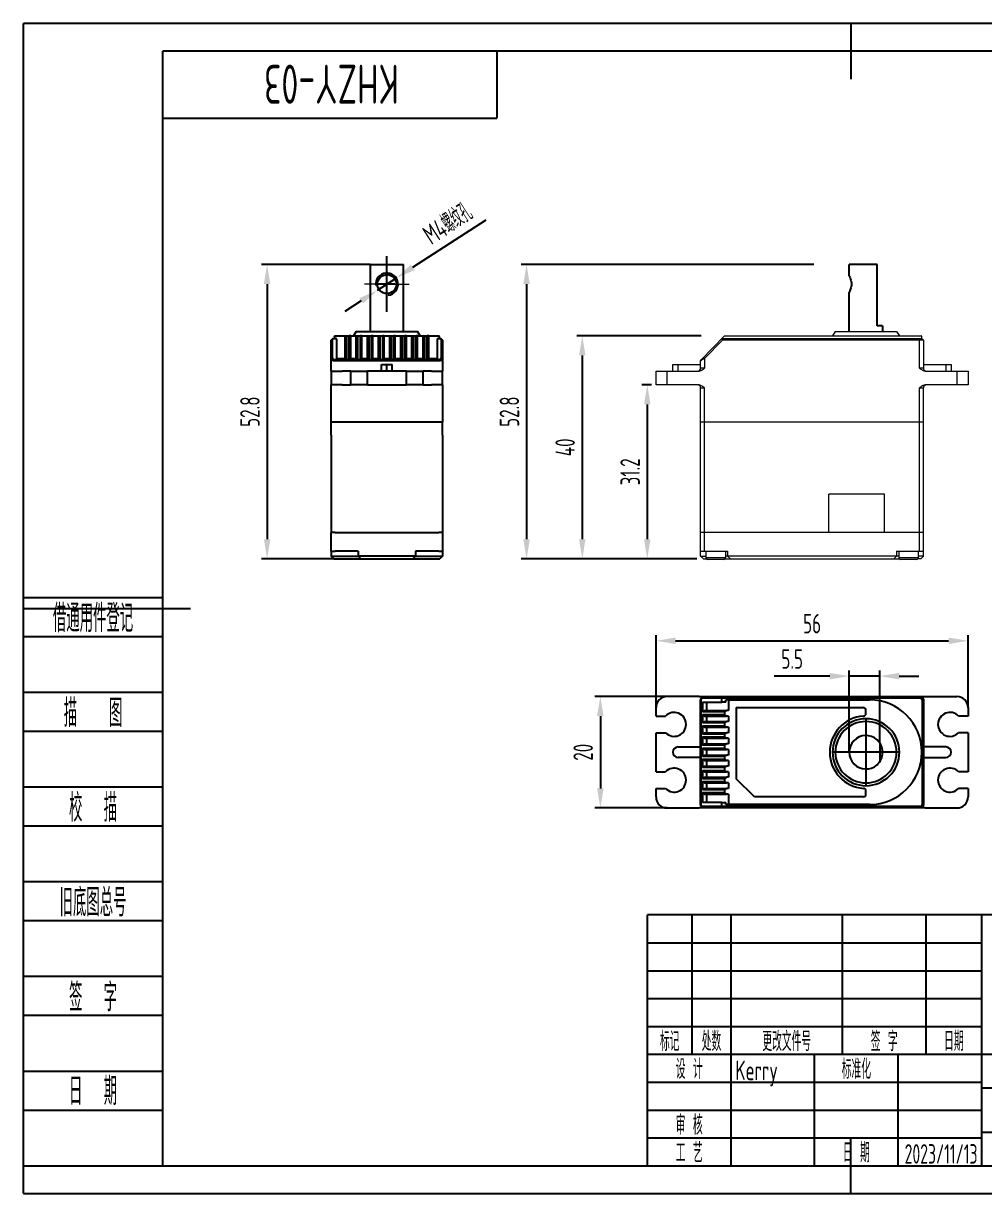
# Model space of a CAD drawing. Header units: inches. Extents: x -25 to 272, y -5 to 205.
# Drawn here: x -25 to 147.5, y -5 to 205 of the extents above; entities that cross this region are included whole.
import ezdxf
from ezdxf.enums import TextEntityAlignment as Align

# ---------------------------------------------------------------- set-up
doc = ezdxf.new("R2010")
doc.units = ezdxf.units.IN
doc.header["$MEASUREMENT"] = 0
doc.header["$PDMODE"] = 3
doc.header["$PDSIZE"] = 0.3125
doc.linetypes.add('CENTER2', pattern=[28.575, 19.05, -3.175, 3.175, -3.175])
doc.layers.get('0').update_dxf_attribs({"linetype": 'CONTINUOUS'})
doc.layers.get('Defpoints').update_dxf_attribs({"linetype": 'CONTINUOUS'})
for name, color, linetype in [('02___PRT_ALL_AXES', 7, 'CONTINUOUS'), ('1轮廓实线层', 7, 'CONTINUOUS'), ('2细线层', 4, 'CONTINUOUS'), ('3中心线层', 1, 'CENTER2'), ('6文字层', 3, 'CONTINUOUS'), ('7标注层', 4, 'CONTINUOUS'), ('图框层', 7, 'CONTINUOUS')]:
    doc.layers.add(name, color=color, linetype=linetype)
doc.styles.add('PC_TEXTSTYLE', font='ISOCP.SHX', dxfattribs={"width": 0.707, "bigfont": 'GBCBIG.SHX'})
doc.dimstyles.new('GB_DIAMETER', dxfattribs={"dimtxt": 3.5, "dimasz": 3.5, "dimexe": 1, "dimexo": 0, "dimgap": 1.5, "dimtad": 1, "dimjust": 4, "dimdsep": 46, "dimtxsty": 'PC_TEXTSTYLE', "dimcen": 0, "dimclrd": 256, "dimclrt": 3, "dimadec": 0, "dimazin": 2, "dimtp": 0.1, "dimtm": 0.1, "dimtfac": 0.71, "dimtdec": 3, "dimtmove": 0, "dimatfit": 2, "dimfxl": 1, "dimtfill": 1, "dimarcsym": 0})
doc.dimstyles.new('GB_LINEAR', dxfattribs={"dimtxt": 3.5, "dimasz": 3.5, "dimexe": 1, "dimexo": 0, "dimgap": 1.5, "dimtad": 1, "dimdsep": 46, "dimtxsty": 'PC_TEXTSTYLE', "dimcen": 0, "dimclrd": 256, "dimclrt": 3, "dimadec": 0, "dimazin": 2, "dimtp": 0.1, "dimtm": 0.1, "dimtfac": 0.71, "dimtdec": 3, "dimtmove": 0, "dimatfit": 3, "dimfxl": 1, "dimtfill": 1, "dimarcsym": 0})

# ---------------------------------------------------------------- blocks, each defined once
blk = doc.blocks.new('SW_CENTERMARKSYMBOL_0')
at = {"color": 0, "linetype": 'Continuous', "lineweight": 18}
for p, q in [((0, 2.5), (0, 4)), ((0, 0), (0, 2.5)), ((-2.5, 0), (-4, 0)), ((0, 0), (-2.5, 0)), ((0, 0), (0, -2.5)), ((0, 0), (2.5, 0)), ((2.5, 0), (4, 0)), ((0, -2.5), (0, -4))]:
    blk.add_line(p, q, dxfattribs=at)
blk = doc.blocks.new('*D5')
at = {"layer": '7标注层', "lineweight": -2}
for p, q in [((57.97, 169.71), (44.86, 161.2)), ((38.57, 157.12), (41.92, 159.3)), ((35.63, 155.22), (32.7, 153.31))]:
    blk.add_line(p, q, dxfattribs=at)
at = {"layer": '7标注层'}
for points in [[(44.54, 161.69), (45.18, 160.72), (41.92, 159.3)], [(35.95, 154.73), (35.31, 155.71), (38.57, 157.12)]]:
    blk.add_solid(points, dxfattribs=at)
at = {"layer": 'Defpoints', "color": 0}
for p in [(41.92, 159.3), (38.57, 157.12)]:
    blk.add_point(p, dxfattribs=at)
at = {"layer": '7标注层', "color": 3, "insert": (51.13, 169.11), "char_height": 3.5, "attachment_point": 5, "rotation": 32.9771, "style": 'PC_TEXTSTYLE', "bg_fill": 3, "box_fill_scale": 1.25, "bg_fill_color": 257, "bg_fill_transparency": 0}
blk.add_mtext('M4螺纹孔', dxfattribs=at)
blk = doc.blocks.new('*D7')
at = {"layer": '7标注层', "color": 0, "lineweight": -2}
for p, q in [((87.73, 140.12), (85.97, 140.12)), ((95.87, 108.92), (85.97, 108.92))]:
    blk.add_line(p, q, dxfattribs=at)
at = {"layer": '7标注层', "lineweight": -2}
blk.add_line((86.97, 136.62), (86.97, 112.42), dxfattribs=at)
at = {"layer": '7标注层'}
for points in [[(87.55, 136.62), (86.39, 136.62), (86.97, 140.12)], [(86.39, 112.42), (87.55, 112.42), (86.97, 108.92)]]:
    blk.add_solid(points, dxfattribs=at)
at = {"layer": 'Defpoints', "color": 0}
for p in [(87.73, 140.12), (86.97, 108.92), (95.87, 108.92)]:
    blk.add_point(p, dxfattribs=at)
at = {"layer": '7标注层', "color": 3, "insert": (83.9, 124.52), "char_height": 3.5, "attachment_point": 5, "rotation": 90, "style": 'PC_TEXTSTYLE', "bg_fill": 3, "box_fill_scale": 1.25, "bg_fill_color": 257, "bg_fill_transparency": 0}
blk.add_mtext('31.2', dxfattribs=at)
blk = doc.blocks.new('*D8')
at = {"layer": '7标注层', "color": 0, "lineweight": -2}
for p, q in [((96.62, 148.92), (74.31, 148.92)), ((95.87, 108.92), (74.31, 108.92))]:
    blk.add_line(p, q, dxfattribs=at)
at = {"layer": '7标注层', "lineweight": -2}
blk.add_line((75.31, 145.42), (75.31, 112.42), dxfattribs=at)
at = {"layer": '7标注层'}
for points in [[(75.89, 145.42), (74.73, 145.42), (75.31, 148.92)], [(74.73, 112.42), (75.89, 112.42), (75.31, 108.92)]]:
    blk.add_solid(points, dxfattribs=at)
at = {"layer": 'Defpoints', "color": 0}
for p in [(96.62, 148.92), (75.31, 108.92), (95.87, 108.92)]:
    blk.add_point(p, dxfattribs=at)
at = {"layer": '7标注层', "color": 3, "insert": (72.23, 128.92), "char_height": 3.5, "attachment_point": 5, "rotation": 90, "style": 'PC_TEXTSTYLE', "bg_fill": 3, "box_fill_scale": 1.25, "bg_fill_color": 257, "bg_fill_transparency": 0}
blk.add_mtext('40', dxfattribs=at)
blk = doc.blocks.new('*D9')
at = {"layer": '7标注层', "color": 0, "lineweight": -2}
for p, q in [((116.86, 161.72), (64.31, 161.72)), ((95.87, 108.92), (64.31, 108.92))]:
    blk.add_line(p, q, dxfattribs=at)
at = {"layer": '7标注层', "lineweight": -2}
blk.add_line((65.31, 158.22), (65.31, 112.42), dxfattribs=at)
at = {"layer": '7标注层'}
for points in [[(65.89, 158.22), (64.73, 158.22), (65.31, 161.72)], [(64.73, 112.42), (65.89, 112.42), (65.31, 108.92)]]:
    blk.add_solid(points, dxfattribs=at)
at = {"layer": 'Defpoints', "color": 0}
for p in [(116.86, 161.72), (65.31, 108.92), (95.87, 108.92)]:
    blk.add_point(p, dxfattribs=at)
at = {"layer": '7标注层', "color": 3, "insert": (62.23, 135.32), "char_height": 3.5, "attachment_point": 5, "rotation": 90, "style": 'PC_TEXTSTYLE', "bg_fill": 3, "box_fill_scale": 1.25, "bg_fill_color": 257, "bg_fill_transparency": 0}
blk.add_mtext('52.8', dxfattribs=at)
blk = doc.blocks.new('*D10')
at = {"layer": '7标注层', "color": 0, "lineweight": -2}
for p, q in [((37.25, 161.72), (17.74, 161.72)), ((30.74, 108.92), (17.74, 108.92))]:
    blk.add_line(p, q, dxfattribs=at)
at = {"layer": '7标注层', "lineweight": -2}
blk.add_line((18.74, 158.22), (18.74, 112.42), dxfattribs=at)
at = {"layer": '7标注层'}
for points in [[(19.32, 158.22), (18.16, 158.22), (18.74, 161.72)], [(18.16, 112.42), (19.32, 112.42), (18.74, 108.92)]]:
    blk.add_solid(points, dxfattribs=at)
at = {"layer": 'Defpoints', "color": 0}
for p in [(37.25, 161.72), (18.74, 108.92), (30.74, 108.92)]:
    blk.add_point(p, dxfattribs=at)
at = {"layer": '7标注层', "color": 3, "insert": (15.66, 135.32), "char_height": 3.5, "attachment_point": 5, "rotation": 90, "style": 'PC_TEXTSTYLE', "bg_fill": 3, "box_fill_scale": 1.25, "bg_fill_color": 257, "bg_fill_transparency": 0}
blk.add_mtext('52.8', dxfattribs=at)
blk = doc.blocks.new('ZwmFrameMain_A4^_^无分区图框^_^landscape')
at = {"layer": '1轮廓实线层'}
for p, q in [((123.5, 205), (123.5, 195)), ((0, 0), (0, 200)), ((267, 200), (0, 200)), ((-25, 100), (5, 100)), ((123.5, -5), (123.5, 5)), ((0, 0), (267, 0))]:
    blk.add_line(p, q, dxfattribs=at)
at = {"layer": '2细线层'}
for p, q in [((-25, -5), (-25, 205)), ((272, 205), (-25, 205)), ((-25, -5), (272, -5))]:
    blk.add_line(p, q, dxfattribs=at)
blk = doc.blocks.new('ZwmFrameMain_标题栏1')
at = {"layer": '1轮廓实线层'}
for p, q in [((-180, 0), (-180, 45)), ((0, 45), (-180, 45)), ((-172, 20), (-172, 45)), ((-165, 20), (-165, 45)), ((-145, 20), (-145, 45)), ((-130, 20), (-130, 45)), ((-120, 0), (-120, 45)), ((-180, 20), (-60, 20)), ((-165, 0), (-165, 20)), ((-150, 0), (-150, 20)), ((-135, 0), (-135, 20)), ((-180, 0), (0, 0))]:
    blk.add_line(p, q, dxfattribs=at)
at = {"layer": '1轮廓实线层', "color": 7}
blk.add_line((-180, 25), (-120, 25), dxfattribs=at)
at = {"layer": '2细线层'}
for p, q in [((-180, 40), (-120, 40)), ((-180, 35), (-120, 35)), ((-180, 30), (-120, 30)), ((-180, 15), (-120, 15)), ((-120, 14), (-60, 14)), ((-180, 10), (-120, 10)), ((-180, 5), (-120, 5)), ((-120, 6), (-60, 6))]:
    blk.add_line(p, q, dxfattribs=at)
at = {"layer": '6文字层', "style": 'PC_TEXTSTYLE', "width": 0.667}
for s, p in [('标记', (-176, 22.5)), ('处数', (-168.5, 22.5)), (' 更改文件号 ', (-155, 22.5)), (' 签 字 ', (-137.5, 22.5)), (' 日期 ', (-125, 22.5)), (' 设 计 ', (-172.5, 17.51)), (' 标准化 ', (-142.5, 17.51)), (' 审 核 ', (-172.5, 7.5)), (' 工 艺 ', (-172.5, 2.5)), (' 日 期 ', (-142.5, 2.5))]:
    blk.add_text(s, height=3.5, dxfattribs=at).set_placement(p, align=Align.MIDDLE)
at = {"layer": '6文字层', "style": 'PC_TEXTSTYLE', "flags": 8}
for tag, height, width, p, p2 in [('企业名称', 5, 3.445461, (-54.29, 34.82), (-5.27, 34.82)), ('产品名称或材料标记', 7, 1.034456, (-113.46, 28.64), (-66.42, 28.64)), ('图样名称', 5, 3.480264, (-54.79, 19.98), (-5.27, 19.98)), ('标准化', 3.5, 1.756036, (-133.83, 15.37), (-120.75, 15.37)), ('重量', 3.5, 2.448074, (-88.46, 7.54), (-76.55, 7.54)), ('比例', 3.5, 2.367734, (-73.35, 7.54), (-61.93, 7.54)), ('图样代号', 5, 3.489916, (-54.79, 5.63), (-5.52, 5.63)), ('审核', 3.5, 2.723972, (-163.99, 5.37), (-150.63, 5.37)), ('工艺', 3.5, 2.851598, (-164.21, 0.37), (-150.89, 0.37)), ('共几页', 3.5, 0.953151, (-108.58, 1.48), (-101.56, 1.48)), ('日期', 3.5, 2.733185, (-133.83, 0.37), (-120.75, 0.37))]:
    blk.add_attdef(tag, text='', height=height, dxfattribs=dict(at, width=width)).set_placement(p, p2, align=Align.FIT)
at = {"layer": '6文字层', "style": 'PC_TEXTSTYLE', "width": 9.901758, "flags": 8}
blk.add_attdef('设计', text='', height=3.5, rotation=359.5768, dxfattribs=at).set_placement((-164.23, 15.37), (-150.37, 15.27), align=Align.FIT)
at = {"layer": '6文字层', "color": 3, "style": 'PC_TEXTSTYLE', "width": 0.96618, "flags": 8}
blk.add_attdef('第几页', text='', height=3.5, dxfattribs=at).set_placement((-78.29, 1.5), (-71.16, 1.5), align=Align.FIT)
at = {"layer": '6文字层', "color": 0, "style": 'PC_TEXTSTYLE', "width": 0.715273, "flags": 8}
blk.add_attdef('图纸张数', text='', height=3.5, dxfattribs=at).set_placement((-2.66, -3.87), (4.46, -3.87), align=Align.FIT)
blk = doc.blocks.new('ZwmFrameMain_图样代号')
at = {"layer": '2细线层', "linetype": 'Continuous'}
for p in [(60, 0), (0, -12)]:
    blk.add_line(p, (60, -12), dxfattribs=at)
at = {"layer": '6文字层', "style": 'PC_TEXTSTYLE', "width": 2.827942}
blk.add_attdef('图样代号', text='', height=7, rotation=180, dxfattribs=at).set_placement((58.24, -2.4), (2.35, -2.4), align=Align.FIT)
blk = doc.blocks.new('ZwmFrameMain_附加栏')
at = {"layer": '2细线层'}
for p, q in [((-25, 102), (0, 102)), ((-25, 95), (0, 95)), ((-25, 85), (0, 85)), ((-25, 78), (0, 78)), ((-25, 68), (0, 68)), ((-25, 61), (0, 61)), ((-25, 51), (0, 51)), ((-25, 44), (0, 44)), ((-25, 34), (0, 34)), ((-25, 27), (0, 27)), ((-25, 17), (0, 17)), ((-25, 10), (0, 10)), ((-25, 0), (0, 0))]:
    blk.add_line(p, q, dxfattribs=at)
at = {"layer": '6文字层', "color": 3, "style": 'PC_TEXTSTYLE'}
for s, width, p in [('借通用件登记', 0.667, (-12.5, 98.5)), ('描   图', 0.6667, (-12.5, 81.5)), ('校  描', 0.667, (-12.5, 64.5)), ('旧底图总号', 0.667, (-12.5, 47.5)), ('签  字', 0.667, (-12.5, 30.5)), ('日  期', 0.667, (-12.49, 13.6))]:
    blk.add_text(s, height=5, dxfattribs=dict(at, width=width)).set_placement(p, align=Align.MIDDLE)
at = {"layer": '6文字层', "style": 'PC_TEXTSTYLE'}
for tag, width, p, p2 in [('借通用件登记', 0.671328, (-23.44, 86.36), (-1.25, 86.36)), ('描图', 2.120922, (-23.44, 69.36), (-1.25, 69.36)), ('校图', 2.149976, (-23.75, 52.06), (-1.25, 52.06)), ('旧底图总号', 0.761452, (-22.84, 35.67), (-1.86, 35.67)), ('签字', 2.026939, (-23.14, 18.37), (-1.56, 18.37)), ('日期', 1.89999, (-22.84, 1.37), (-2.17, 1.37))]:
    blk.add_attdef(tag, text='', height=5, dxfattribs=dict(at, width=width)).set_placement(p, p2, align=Align.FIT)
blk = doc.blocks.new('*D21')
at = {"layer": '7标注层', "color": 0, "lineweight": -2}
for p, q in [((88.55, 82.2), (88.55, 95.2)), ((144.55, 82.2), (144.55, 95.2))]:
    blk.add_line(p, q, dxfattribs=at)
at = {"layer": '7标注层', "lineweight": -2}
blk.add_line((92.05, 94.2), (141.05, 94.2), dxfattribs=at)
at = {"layer": '7标注层'}
for points in [[(92.05, 94.79), (92.05, 93.62), (88.55, 94.2)], [(141.05, 93.62), (141.05, 94.79), (144.55, 94.2)]]:
    blk.add_solid(points, dxfattribs=at)
at = {"layer": 'Defpoints', "color": 0}
for p in [(144.55, 94.2), (88.55, 82.2), (144.55, 82.2)]:
    blk.add_point(p, dxfattribs=at)
at = {"layer": '7标注层', "color": 3, "insert": (116.55, 97.28), "char_height": 3.5, "attachment_point": 5, "style": 'PC_TEXTSTYLE', "bg_fill": 3, "box_fill_scale": 1.25, "bg_fill_color": 257, "bg_fill_transparency": 0}
blk.add_mtext('56', dxfattribs=at)
blk = doc.blocks.new('*D22')
at = {"layer": '7标注层', "color": 0, "lineweight": -2}
for p, q in [((90.55, 84.2), (77.55, 84.2)), ((90.55, 64.2), (77.55, 64.2))]:
    blk.add_line(p, q, dxfattribs=at)
at = {"layer": '7标注层', "lineweight": -2}
blk.add_line((78.55, 80.7), (78.55, 67.7), dxfattribs=at)
at = {"layer": '7标注层'}
for points in [[(79.13, 80.7), (77.96, 80.7), (78.55, 84.2)], [(77.96, 67.7), (79.13, 67.7), (78.55, 64.2)]]:
    blk.add_solid(points, dxfattribs=at)
at = {"layer": 'Defpoints', "color": 0}
for p in [(90.55, 84.2), (78.55, 64.2), (90.55, 64.2)]:
    blk.add_point(p, dxfattribs=at)
at = {"layer": '7标注层', "color": 3, "insert": (75.47, 74.2), "char_height": 3.5, "attachment_point": 5, "rotation": 90, "style": 'PC_TEXTSTYLE', "bg_fill": 3, "box_fill_scale": 1.25, "bg_fill_color": 257, "bg_fill_transparency": 0}
blk.add_mtext('20', dxfattribs=at)
blk = doc.blocks.new('*D24')
at = {"layer": '7标注层', "color": 0, "lineweight": -2}
for p, q in [((123.21, 74.2), (123.21, 88.86)), ((128.71, 75.86), (128.71, 88.86))]:
    blk.add_line(p, q, dxfattribs=at)
at = {"layer": '7标注层', "lineweight": -2}
for p, q in [((119.71, 87.86), (109.75, 87.86)), ((128.71, 87.86), (123.21, 87.86)), ((132.21, 87.86), (135.71, 87.86))]:
    blk.add_line(p, q, dxfattribs=at)
at = {"layer": '7标注层'}
for points in [[(119.71, 87.27), (119.71, 88.44), (123.21, 87.86)], [(132.21, 88.44), (132.21, 87.27), (128.71, 87.86)]]:
    blk.add_solid(points, dxfattribs=at)
at = {"layer": 'Defpoints', "color": 0}
for p in [(123.21, 87.86), (128.71, 75.86), (123.21, 74.2)]:
    blk.add_point(p, dxfattribs=at)
at = {"layer": '7标注层', "color": 3, "insert": (112.98, 90.93), "char_height": 3.5, "attachment_point": 5, "style": 'PC_TEXTSTYLE', "bg_fill": 3, "box_fill_scale": 1.25, "bg_fill_color": 257, "bg_fill_transparency": 0}
blk.add_mtext('5.5', dxfattribs=at)

msp = doc.modelspace()

# ---------------------------------------------------------------- linework, layer by layer
at = {"color": 7, "linetype": 'Continuous', "lineweight": 25}
for p, q in [((37.245, 161.715), (37.245, 149.715)), ((37.245, 161.715), (43.245, 161.715)), ((37.245, 161.715), (37.245, 149.715)), ((37.245, 161.715), (43.245, 161.715)), ((43.245, 149.715), (43.245, 161.715)), ((43.245, 149.715), (43.245, 161.715)), ((123.214, 159.696), (123.214, 161.715)), ((128.214, 161.715), (123.214, 161.715)), ((128.214, 150.715), (128.214, 161.715)), ((123.214, 149.715), (123.214, 156.728)), ((34.739, 149.715), (34.239, 148.915)), ((34.739, 149.715), (40.239, 149.715)), ((40.239, 149.715), (45.738, 149.715)), ((46.238, 148.915), (45.738, 149.715)), ((129.214, 150.715), (128.214, 150.715)), ((129.214, 150.715), (129.214, 149.715)), ((30.239, 148.165), (30.489, 148.415)), ((30.489, 148.408), (30.239, 148.159)), ((30.239, 144.887), (30.239, 148.159)), ((30.489, 148.408), (30.489, 148.415)), ((30.839, 148.415), (30.489, 148.415)), ((30.489, 145.062), (30.489, 148.408)), ((31.239, 148.408), (30.489, 148.408)), ((30.839, 148.815), (30.839, 148.415)), ((31.239, 148.415), (30.839, 148.415)), ((30.939, 148.915), (32.739, 148.915)), ((31.239, 148.415), (31.239, 148.408)), ((31.239, 144.88), (31.239, 148.408)), ((32.739, 144.883), (32.739, 148.915)), ((32.739, 148.915), (32.989, 148.915)), ((32.989, 148.915), (32.989, 144.88)), ((32.989, 148.915), (33.489, 148.915)), ((33.489, 144.88), (33.489, 148.915)), ((33.739, 148.915), (33.489, 148.915)), ((33.739, 144.883), (33.739, 148.915)), ((33.739, 148.915), (34.739, 148.915)), ((34.739, 144.883), (34.739, 148.915)), ((34.739, 148.915), (34.989, 148.915)), ((34.989, 148.915), (34.989, 144.88)), ((34.989, 148.915), (35.489, 148.915)), ((35.489, 144.88), (35.489, 148.915)), ((35.739, 148.915), (35.489, 148.915)), ((35.739, 144.883), (35.739, 148.915)), ((35.739, 148.915), (36.739, 148.915)), ((36.739, 144.883), (36.739, 148.915)), ((36.739, 148.915), (36.989, 148.915)), ((36.989, 148.915), (36.989, 144.88)), ((36.989, 148.915), (37.489, 148.915)), ((37.489, 144.88), (37.489, 148.915)), ((37.739, 148.915), (37.489, 148.915)), ((37.739, 144.883), (37.739, 148.915)), ((37.739, 148.915), (38.739, 148.915)), ((38.739, 144.883), (38.739, 148.915)), ((38.739, 148.915), (38.989, 148.915)), ((38.989, 148.915), (38.989, 144.88)), ((38.989, 148.915), (39.489, 148.915)), ((39.489, 144.88), (39.489, 148.915)), ((39.739, 148.915), (39.489, 148.915)), ((39.739, 144.883), (39.739, 148.915)), ((39.739, 148.915), (40.739, 148.915)), ((40.739, 144.883), (40.739, 148.915)), ((40.739, 148.915), (40.989, 148.915)), ((40.989, 148.915), (40.989, 144.88)), ((40.989, 148.915), (41.489, 148.915)), ((41.489, 144.88), (41.489, 148.915)), ((41.739, 148.915), (41.489, 148.915)), ((41.739, 144.883), (41.739, 148.915)), ((41.739, 148.915), (42.739, 148.915)), ((42.739, 144.883), (42.739, 148.915)), ((42.739, 148.915), (42.989, 148.915)), ((42.989, 148.915), (42.989, 144.88)), ((42.989, 148.915), (43.489, 148.915)), ((43.489, 144.88), (43.489, 148.915)), ((43.739, 148.915), (43.489, 148.915)), ((43.739, 144.883), (43.739, 148.915)), ((43.739, 148.915), (44.739, 148.915)), ((44.739, 144.883), (44.739, 148.915)), ((44.739, 148.915), (44.989, 148.915)), ((44.989, 148.915), (44.989, 144.88)), ((44.989, 148.915), (45.489, 148.915)), ((45.489, 144.88), (45.489, 148.915)), ((45.739, 148.915), (45.489, 148.915)), ((45.739, 144.883), (45.739, 148.915)), ((45.739, 148.915), (46.739, 148.915)), ((46.739, 144.883), (46.739, 148.915)), ((46.739, 148.915), (46.989, 148.915)), ((46.989, 148.915), (46.989, 144.88)), ((46.989, 148.915), (47.489, 148.915)), ((47.489, 144.88), (47.489, 148.915)), ((47.739, 148.915), (47.489, 148.915)), ((47.739, 144.883), (47.739, 148.915)), ((47.739, 148.915), (49.539, 148.915)), ((49.639, 148.415), (49.239, 148.415)), ((49.239, 148.408), (49.239, 148.415)), ((49.239, 148.408), (49.239, 144.88)), ((49.989, 148.408), (49.239, 148.408)), ((49.639, 148.815), (49.639, 148.415)), ((49.989, 148.415), (49.639, 148.415)), ((49.989, 148.415), (49.989, 148.408)), ((50.239, 148.165), (49.989, 148.415)), ((49.989, 148.408), (49.989, 145.062)), ((49.989, 148.408), (50.239, 148.159)), ((50.239, 148.159), (50.239, 144.887)), ((30.239, 144.887), (30.489, 145.062)), ((50.239, 144.887), (49.989, 145.062)), ((30.239, 143.115), (30.239, 144.887)), ((49.539, 144.603), (30.939, 144.603)), ((49.539, 144.428), (30.939, 144.428)), ((31.239, 144.887), (32.739, 144.887)), ((31.239, 144.88), (32.989, 144.88)), ((32.739, 144.883), (32.989, 144.88)), ((33.489, 144.88), (33.739, 144.883)), ((33.489, 144.88), (34.989, 144.88)), ((33.739, 144.887), (34.739, 144.887)), ((34.739, 144.883), (34.989, 144.88)), ((35.489, 144.88), (35.739, 144.883)), ((35.489, 144.88), (36.989, 144.88)), ((35.739, 144.887), (36.739, 144.887)), ((36.739, 144.883), (36.989, 144.88)), ((37.489, 144.88), (37.739, 144.883)), ((37.489, 144.88), (38.989, 144.88)), ((37.739, 144.887), (38.739, 144.887)), ((38.739, 144.883), (38.989, 144.88)), ((39.289, 142.615), (39.289, 143.815)), ((39.289, 143.815), (40.239, 143.815)), ((39.489, 144.88), (39.739, 144.883)), ((39.489, 144.88), (40.989, 144.88)), ((39.739, 144.887), (40.739, 144.887)), ((40.239, 142.615), (40.239, 143.815)), ((40.239, 143.815), (41.189, 143.815)), ((40.739, 144.883), (40.989, 144.88)), ((41.189, 142.615), (41.189, 143.815)), ((41.489, 144.88), (41.739, 144.883)), ((41.489, 144.88), (42.989, 144.88)), ((41.739, 144.887), (42.739, 144.887)), ((42.739, 144.883), (42.989, 144.88)), ((43.489, 144.88), (43.739, 144.883)), ((43.489, 144.88), (44.989, 144.88)), ((43.739, 144.887), (44.739, 144.887)), ((44.739, 144.883), (44.989, 144.88)), ((45.489, 144.88), (45.739, 144.883)), ((45.489, 144.88), (46.989, 144.88)), ((45.739, 144.887), (46.739, 144.887)), ((46.739, 144.883), (46.989, 144.88)), ((47.489, 144.88), (47.739, 144.883)), ((47.489, 144.88), (49.239, 144.88)), ((47.739, 144.887), (49.239, 144.887)), ((50.239, 144.887), (50.239, 143.115)), ((30.239, 142.615), (30.239, 140.115)), ((30.239, 142.615), (32.239, 142.615)), ((33.739, 142.615), (32.239, 142.615)), ((33.739, 140.115), (33.739, 142.615)), ((33.739, 142.615), (36.739, 142.615)), ((36.739, 140.115), (36.739, 142.615)), ((43.739, 142.615), (36.739, 142.615)), ((43.739, 140.115), (43.739, 142.615)), ((43.739, 142.615), (46.739, 142.615)), ((46.739, 140.115), (46.739, 142.615)), ((48.239, 142.615), (46.739, 142.615)), ((48.239, 142.615), (50.239, 142.615)), ((50.239, 140.115), (50.239, 142.615)), ((32.239, 140.115), (30.239, 140.115)), ((30.239, 133.415), (30.239, 139.615)), ((32.239, 140.115), (33.739, 140.115)), ((36.739, 140.115), (33.739, 140.115)), ((36.739, 140.115), (43.739, 140.115)), ((46.739, 140.115), (43.739, 140.115)), ((46.739, 140.115), (48.239, 140.115)), ((50.239, 140.115), (48.239, 140.115)), ((50.239, 139.615), (50.239, 133.415)), ((30.939, 133.415), (30.239, 133.415)), ((30.239, 131.115), (30.239, 133.415)), ((49.539, 133.415), (30.939, 133.415)), ((50.239, 133.415), (49.539, 133.415)), ((50.239, 131.115), (50.239, 133.415)), ((30.239, 131.115), (30.239, 113.615)), ((50.239, 131.115), (50.239, 113.615)), ((30.239, 110.315), (30.239, 113.615)), ((30.939, 113.615), (30.239, 113.615)), ((30.939, 113.615), (49.539, 113.615)), ((50.239, 113.615), (49.539, 113.615)), ((50.239, 113.615), (50.239, 110.315)), ((30.239, 110.315), (30.939, 110.315)), ((30.239, 110.315), (30.239, 109.415)), ((30.239, 109.415), (32.239, 109.415)), ((30.739, 108.915), (30.239, 109.415)), ((35.089, 110.315), (30.939, 110.315)), ((35.089, 110.315), (35.089, 109.415)), ((45.389, 109.415), (35.089, 109.415)), ((35.089, 109.415), (35.589, 108.915)), ((44.889, 108.915), (45.389, 109.415)), ((49.539, 110.315), (45.389, 110.315)), ((45.389, 110.315), (45.389, 109.415)), ((48.239, 109.415), (50.239, 109.415)), ((49.539, 110.315), (50.239, 110.315)), ((50.239, 109.415), (49.739, 108.915)), ((50.239, 110.315), (50.239, 109.415)), ((30.739, 108.915), (32.239, 108.915)), ((35.589, 108.915), (44.889, 108.915)), ((48.239, 108.915), (49.739, 108.915)), ((96.271, 84.205), (90.545, 84.205)), ((97.245, 84.205), (97.067, 83.955)), ((97.245, 84.205), (100.454, 84.205)), ((100.348, 83.955), (100.454, 84.205)), ((100.454, 84.205), (101.056, 84.205)), ((101.056, 84.205), (135.845, 84.205)), ((136.82, 84.205), (142.545, 84.205)), ((88.545, 80.705), (88.545, 82.205)), ((96.545, 64.905), (96.545, 83.505)), ((96.617, 64.905), (96.617, 83.505)), ((96.888, 83.205), (96.888, 81.455)), ((96.888, 83.205), (100.348, 83.205)), ((97.067, 83.955), (100.348, 83.955)), ((97.595, 83.205), (97.595, 81.705)), ((100.348, 83.205), (100.348, 83.955)), ((100.348, 83.955), (101.055, 83.955)), ((101.055, 83.205), (100.348, 83.205)), ((101.055, 83.955), (135.845, 83.955)), ((101.055, 83.205), (101.055, 83.605)), ((101.447, 83.605), (101.055, 83.605)), ((101.447, 83.605), (126.86, 83.605)), ((101.545, 83.505), (101.545, 81.705)), ((102.95, 82.205), (125.72, 82.205)), ((102.95, 82.205), (102.95, 69.452)), ((136.295, 83.505), (136.295, 64.905)), ((136.545, 83.505), (136.545, 64.905)), ((144.545, 82.205), (144.545, 80.705)), ((88.545, 80.705), (90.255, 80.705)), ((97.242, 81.705), (96.888, 81.455)), ((100.845, 81.455), (96.888, 81.455)), ((96.888, 80.955), (97.242, 80.705)), ((96.888, 80.955), (100.845, 80.955)), ((96.888, 80.955), (96.888, 79.455)), ((97.242, 81.705), (101.195, 81.705)), ((97.242, 80.705), (101.195, 80.705)), ((97.595, 80.705), (97.595, 79.705)), ((101.195, 81.705), (100.845, 81.455)), ((100.845, 81.455), (100.845, 80.955)), ((101.195, 80.705), (100.845, 80.955)), ((101.545, 81.705), (101.195, 81.705)), ((101.545, 80.705), (101.195, 80.705)), ((101.545, 80.705), (101.545, 79.705)), ((126.22, 81.187), (126.22, 81.705)), ((144.545, 80.705), (142.836, 80.705)), ((88.545, 70.705), (88.545, 77.705)), ((88.545, 77.705), (90.255, 77.705)), ((97.242, 79.705), (96.888, 79.455)), ((100.845, 79.455), (96.888, 79.455)), ((96.888, 78.955), (97.242, 78.705)), ((96.888, 78.955), (100.845, 78.955)), ((96.888, 78.955), (96.888, 77.455)), ((97.242, 77.705), (96.888, 77.455)), ((97.242, 79.705), (101.195, 79.705)), ((97.242, 78.705), (101.195, 78.705)), ((97.242, 77.705), (101.195, 77.705)), ((97.595, 78.705), (97.595, 77.705)), ((101.195, 79.705), (100.845, 79.455)), ((100.845, 79.455), (100.845, 78.955)), ((101.195, 78.705), (100.845, 78.955)), ((101.195, 77.705), (100.845, 77.455)), ((101.545, 79.705), (101.195, 79.705)), ((101.545, 78.705), (101.195, 78.705)), ((101.545, 77.705), (101.195, 77.705)), ((101.545, 78.705), (101.545, 77.705)), ((144.545, 77.705), (142.836, 77.705)), ((144.545, 77.705), (144.545, 70.705)), ((100.845, 77.455), (96.888, 77.455)), ((96.888, 76.955), (97.242, 76.705)), ((96.888, 76.955), (100.845, 76.955)), ((96.888, 76.955), (96.888, 75.455)), ((97.242, 75.705), (96.888, 75.455)), ((97.242, 76.705), (101.195, 76.705)), ((97.242, 75.705), (101.195, 75.705)), ((97.595, 76.705), (97.595, 75.705)), ((100.845, 77.455), (100.845, 76.955)), ((101.195, 76.705), (100.845, 76.955)), ((101.195, 75.705), (100.845, 75.455)), ((101.545, 76.705), (101.195, 76.705)), ((101.545, 75.705), (101.195, 75.705)), ((101.545, 76.705), (101.545, 75.705)), ((128.714, 75.856), (128.714, 72.54)), ((92.545, 75.155), (96.545, 75.155)), ((100.845, 75.455), (96.888, 75.455)), ((96.888, 74.955), (97.242, 74.705)), ((96.888, 74.955), (100.845, 74.955)), ((96.888, 74.955), (96.888, 73.455)), ((97.242, 73.705), (96.888, 73.455)), ((97.242, 74.705), (101.195, 74.705)), ((97.242, 73.705), (101.195, 73.705)), ((97.595, 74.705), (97.595, 73.705)), ((100.845, 75.455), (100.845, 74.955)), ((101.195, 74.705), (100.845, 74.955)), ((101.195, 73.705), (100.845, 73.455)), ((101.545, 74.705), (101.195, 74.705)), ((101.545, 73.705), (101.195, 73.705)), ((101.545, 74.705), (101.545, 73.705)), ((140.545, 75.155), (136.545, 75.155)), ((96.545, 73.255), (92.545, 73.255)), ((100.845, 73.455), (96.888, 73.455)), ((96.888, 72.955), (97.242, 72.705)), ((96.888, 72.955), (100.845, 72.955)), ((96.888, 72.955), (96.888, 71.455)), ((97.242, 71.705), (96.888, 71.455)), ((100.845, 71.455), (96.888, 71.455)), ((97.242, 72.705), (101.195, 72.705)), ((97.242, 71.705), (101.195, 71.705)), ((97.595, 72.705), (97.595, 71.705)), ((100.845, 73.455), (100.845, 72.955)), ((101.195, 72.705), (100.845, 72.955)), ((101.195, 71.705), (100.845, 71.455)), ((100.845, 71.455), (100.845, 70.955)), ((101.545, 72.705), (101.195, 72.705)), ((101.545, 71.705), (101.195, 71.705)), ((101.545, 72.705), (101.545, 71.705)), ((136.545, 73.255), (140.545, 73.255)), ((88.545, 70.705), (90.255, 70.705)), ((96.888, 70.955), (97.242, 70.705)), ((96.888, 70.955), (100.845, 70.955)), ((96.888, 70.955), (96.888, 69.455)), ((97.242, 69.705), (96.888, 69.455)), ((100.845, 69.455), (96.888, 69.455)), ((97.242, 70.705), (101.195, 70.705)), ((97.242, 69.705), (101.195, 69.705)), ((97.595, 70.705), (97.595, 69.705)), ((101.195, 70.705), (100.845, 70.955)), ((101.195, 69.705), (100.845, 69.455)), ((100.845, 69.455), (100.845, 68.955)), ((101.545, 70.705), (101.195, 70.705)), ((101.545, 69.705), (101.195, 69.705)), ((101.545, 70.705), (101.545, 69.705)), ((106.197, 66.205), (102.95, 69.452)), ((144.545, 70.705), (142.836, 70.705)), ((88.545, 66.205), (88.545, 67.705)), ((88.545, 67.705), (90.255, 67.705)), ((96.888, 68.955), (97.242, 68.705)), ((96.888, 68.955), (100.845, 68.955)), ((96.888, 68.955), (96.888, 67.455)), ((97.242, 67.705), (96.888, 67.455)), ((100.845, 67.455), (96.888, 67.455)), ((97.242, 68.705), (101.195, 68.705)), ((97.242, 67.705), (101.195, 67.705)), ((97.595, 68.705), (97.595, 67.705)), ((101.195, 68.705), (100.845, 68.955)), ((101.195, 67.705), (100.845, 67.455)), ((100.845, 67.455), (100.845, 66.955)), ((101.545, 68.705), (101.195, 68.705)), ((101.545, 67.705), (101.195, 67.705)), ((101.545, 68.705), (101.545, 67.705)), ((126.22, 66.705), (126.22, 67.223)), ((144.545, 67.705), (142.836, 67.705)), ((144.545, 67.705), (144.545, 66.205)), ((96.888, 66.955), (97.242, 66.705)), ((96.888, 66.955), (100.845, 66.955)), ((96.888, 66.955), (96.888, 65.205)), ((100.348, 65.205), (96.888, 65.205)), ((97.242, 66.705), (101.195, 66.705)), ((97.595, 66.705), (97.595, 65.205)), ((100.348, 64.455), (100.348, 65.205)), ((100.348, 65.205), (101.055, 65.205)), ((101.195, 66.705), (100.845, 66.955)), ((101.055, 64.805), (101.055, 65.205)), ((101.545, 66.705), (101.195, 66.705)), ((101.545, 66.705), (101.545, 64.905)), ((125.72, 66.205), (106.197, 66.205)), ((90.545, 64.205), (96.271, 64.205)), ((100.348, 64.455), (97.067, 64.455)), ((97.245, 64.205), (97.067, 64.455)), ((100.454, 64.205), (97.245, 64.205)), ((100.348, 64.455), (100.454, 64.205)), ((101.055, 64.455), (100.348, 64.455)), ((101.056, 64.205), (100.454, 64.205)), ((101.447, 64.805), (101.055, 64.805)), ((135.845, 64.455), (101.055, 64.455)), ((135.845, 64.205), (101.056, 64.205)), ((126.86, 64.805), (101.447, 64.805)), ((136.82, 64.205), (142.545, 64.205))]:
    msp.add_line(p, q, dxfattribs=at)
msp.add_line((41.745, 158.211), (38.745, 158.211))
at = {"color": 7, "lineweight": 0}
for p, q in [((120.72, 149.715), (120.22, 148.915)), ((120.72, 149.715), (131.72, 149.715)), ((131.72, 149.715), (132.22, 148.915)), ((96.617, 144.603), (100.845, 148.915)), ((100.454, 148.159), (97.245, 144.887)), ((101.055, 148.415), (100.348, 148.408)), ((100.348, 148.408), (100.454, 148.159)), ((101.056, 148.165), (100.454, 148.159)), ((100.845, 148.915), (136.16, 148.915)), ((101.058, 148.165), (101.055, 148.415)), ((136.295, 148.415), (101.055, 148.415)), ((136.545, 148.165), (101.056, 148.165)), ((135.845, 143.115), (135.845, 148.415)), ((136.26, 148.415), (136.26, 148.815)), ((136.545, 148.165), (136.295, 148.415)), ((136.545, 148.165), (136.545, 143.115)), ((97.245, 144.887), (97.067, 145.062)), ((91.547, 142.615), (91.547, 143.815)), ((91.547, 143.815), (96.545, 143.815)), ((92.545, 142.615), (92.545, 143.815)), ((96.545, 144.428), (96.617, 144.603)), ((96.545, 143.115), (96.545, 144.428)), ((97.245, 143.115), (96.545, 143.115)), ((97.245, 144.887), (96.725, 144.545)), ((97.245, 144.887), (97.245, 143.115)), ((136.545, 143.115), (135.845, 143.115)), ((136.545, 143.815), (141.544, 143.815)), ((140.545, 143.815), (140.545, 142.615)), ((141.544, 143.815), (141.544, 142.615)), ((88.545, 140.115), (88.545, 142.615)), ((88.545, 142.615), (96.271, 142.615)), ((90.545, 140.115), (90.545, 142.615)), ((136.82, 142.615), (144.545, 142.615)), ((142.545, 142.615), (142.545, 140.115)), ((144.545, 142.615), (144.545, 140.115)), ((96.271, 140.115), (88.545, 140.115)), ((96.545, 109.415), (96.545, 139.615)), ((96.545, 139.615), (97.245, 139.615)), ((97.245, 110.315), (97.245, 139.615)), ((135.845, 139.615), (136.545, 139.615)), ((135.845, 110.315), (135.845, 139.615)), ((136.545, 109.415), (136.545, 139.615)), ((144.545, 140.115), (136.82, 140.115)), ((136.545, 133.415), (96.545, 133.415)), ((129.545, 120.515), (119.545, 120.515)), ((119.545, 119.215), (119.545, 120.515)), ((129.545, 119.215), (129.545, 120.515)), ((119.545, 113.615), (119.545, 119.215)), ((129.545, 113.615), (129.545, 119.215)), ((136.545, 113.615), (96.545, 113.615)), ((96.545, 110.315), (101.395, 110.315)), ((97.045, 108.915), (96.545, 109.415)), ((96.545, 109.415), (97.495, 109.415)), ((132.095, 109.415), (100.995, 109.415)), ((101.395, 110.315), (101.395, 109.415)), ((101.395, 109.415), (101.895, 108.915)), ((131.195, 108.915), (131.695, 109.415)), ((131.695, 110.315), (136.545, 110.315)), ((131.695, 110.315), (131.695, 109.415)), ((136.545, 109.415), (135.595, 109.415)), ((136.545, 109.415), (136.045, 108.915)), ((97.045, 108.915), (97.576, 108.915)), ((100.995, 109.115), (97.495, 109.115)), ((100.695, 108.815), (97.795, 108.815)), ((100.914, 108.915), (132.176, 108.915)), ((135.595, 109.115), (132.095, 109.115)), ((135.295, 108.815), (132.395, 108.815)), ((136.045, 108.915), (135.514, 108.915))]:
    msp.add_line(p, q, dxfattribs=at)
at = {"color": 7, "linetype": 'Continuous', "lineweight": 25, "flags": 128}
for points in [[(96.545, 83.505), (96.559, 83.641), (96.597, 83.769)], [(96.591, 64.656), (96.559, 64.768), (96.545, 64.905)]]:
    msp.add_lwpolyline(points, dxfattribs=at)
msp.add_circle((40.245, 158.211), 1.7)
at = {"color": 7, "lineweight": 0}
for centre, radius, start, end in [((136.16, 148.815), 0.1, 0, 90), ((96.045, 143.115), 0.5, 270, 0), ((137.045, 143.115), 0.5, 180, 252), ((96.045, 139.615), 0.5, 0, 72), ((137.045, 139.615), 0.5, 108, 180), ((97.795, 109.115), 0.3, 180, 270), ((100.695, 109.115), 0.3, 270, 0), ((132.395, 109.115), 0.3, 180, 270), ((135.295, 109.115), 0.3, 270, 0)]:
    msp.add_arc(centre, radius, start, end, dxfattribs=at)
at = {"color": 7, "linetype": 'Continuous', "lineweight": 25}
for centre, radius, start, end in [((90.545, 82.205), 2, 90, 180), ((142.545, 82.205), 2, 0, 90), ((125.72, 81.705), 0.5, 0, 90), ((126.86, 74.205), 9.4, 270, 90), ((91.795, 79.205), 2.15, 224.24072, 135.75928), ((126.22, 74.205), 6.5, 94.09605, 265.90395), ((126.22, 74.205), 6, 0, 180), ((125.72, 81.187), 0.5, 274.09605, 0), ((141.295, 79.205), 2.15, 44.24072, 315.75928), ((126.22, 74.205), 5.5, 0, 180), ((126.214, 74.198), 3, 48.18969, 311.81031), ((126.214, 74.198), 3, 311.81031, 48.18969), ((92.545, 74.155), 1, 90, 177.13409), ((92.545, 74.255), 1, 182.86606, 270), ((126.22, 74.205), 6, 180, 0), ((126.22, 74.205), 5.5, 180, 0), ((140.545, 74.155), 1, 2.86606, 90), ((140.545, 74.255), 1, 270, 357.13409), ((91.795, 69.205), 2.15, 224.24072, 135.75928), ((141.295, 69.205), 2.15, 44.24072, 315.75928), ((125.72, 67.223), 0.5, 0, 85.90395), ((90.545, 66.205), 2, 180, 270), ((125.72, 66.705), 0.5, 270, 0), ((142.545, 66.205), 2, 270, 0)]:
    msp.add_arc(centre, radius, start, end, dxfattribs=at)
for points, knots in [([(123.223, 159.696), (123.221, 159.701), (123.214, 159.714), (123.279, 159.583), (123.395, 159.322), (123.532, 158.924), (123.608, 158.524), (123.614, 158.28), (123.615, 158.215)], [0, 0, 0, 0, 0.0896251, 0.2791734, 0.4769546, 0.6944696, 0.9183125, 1, 1, 1, 1]), ([(123.615, 158.215), (123.607, 158.059), (123.59, 157.747), (123.473, 157.323), (123.34, 156.976), (123.23, 156.749), (123.223, 156.734), (123.22, 156.728)], [0, 0, 0, 0, 0.1959291, 0.3912058, 0.6026231, 0.8280407, 1, 1, 1, 1]), ([(30.839, 148.815), (30.839, 148.825), (30.841, 148.842), (30.851, 148.865), (30.863, 148.882), (30.877, 148.895), (30.894, 148.905), (30.914, 148.914), (30.93, 148.915), (30.939, 148.915)], [0, 0, 0, 0, 0.2079872, 0.3812883, 0.5201567, 0.6460556, 0.7439823, 0.86734, 1, 1, 1, 1]), ([(49.639, 148.815), (49.638, 148.823), (49.637, 148.839), (49.628, 148.862), (49.612, 148.886), (49.584, 148.91), (49.553, 148.914), (49.539, 148.915)], [0, 0, 0, 0, 0.1743441, 0.3462277, 0.5213656, 0.7704511, 1, 1, 1, 1]), ([(30.939, 144.603), (30.887, 144.602), (30.835, 144.611), (30.733, 144.649), (30.682, 144.679), (30.549, 144.801), (30.488, 144.928), (30.488, 145.062)], [0, 0, 0, 0, 0.25, 0.25, 0.5, 0.5, 1, 1, 1, 1]), ([(49.989, 145.062), (49.989, 144.928), (49.928, 144.801), (49.794, 144.679), (49.744, 144.649), (49.642, 144.611), (49.59, 144.602), (49.539, 144.603)], [0, 0, 0, 0, 0.5, 0.5, 0.75, 0.75, 1, 1, 1, 1]), ([(30.939, 144.428), (30.918, 144.428), (30.877, 144.429), (30.817, 144.434), (30.756, 144.443), (30.675, 144.46), (30.575, 144.491), (30.466, 144.544), (30.37, 144.613), (30.301, 144.69), (30.25, 144.784), (30.243, 144.848), (30.239, 144.887)], [0, 0, 0, 0, 0.0504043, 0.1012655, 0.1527333, 0.2049522, 0.3166389, 0.438012, 0.5640208, 0.706571, 0.8266881, 1, 1, 1, 1]), ([(30.239, 142.615), (30.239, 142.616), (30.239, 142.618), (30.239, 142.63), (30.239, 142.648), (30.239, 142.675), (30.239, 142.709), (30.239, 142.757), (30.239, 142.824), (30.239, 142.943), (30.239, 143.046), (30.239, 143.115)], [0, 0, 0, 0, 0.0687091, 0.1390838, 0.211721, 0.2871641, 0.3658983, 0.4483506, 0.5727935, 0.7124458, 1, 1, 1, 1]), ([(50.239, 144.887), (50.238, 144.87), (50.236, 144.839), (50.225, 144.795), (50.21, 144.756), (50.194, 144.724), (50.162, 144.675), (50.107, 144.613), (50.011, 144.544), (49.902, 144.491), (49.784, 144.454), (49.662, 144.432), (49.579, 144.429), (49.539, 144.428)], [0, 0, 0, 0, 0.0753579, 0.1424157, 0.2011741, 0.2516352, 0.2938035, 0.4365256, 0.5625078, 0.6836307, 0.7952438, 0.8990261, 1, 1, 1, 1]), ([(50.239, 143.115), (50.239, 143.058), (50.239, 142.969), (50.239, 142.862), (50.239, 142.783), (50.239, 142.713), (50.239, 142.657), (50.239, 142.622), (50.239, 142.618), (50.239, 142.615)], [0, 0, 0, 0, 0.2397637, 0.3666512, 0.4803879, 0.6243803, 0.7574336, 0.8817451, 1, 1, 1, 1]), ([(30.239, 139.615), (30.239, 139.673), (30.239, 139.762), (30.239, 139.869), (30.239, 139.949), (30.239, 140.019), (30.239, 140.074), (30.239, 140.109), (30.239, 140.113), (30.239, 140.115)], [0, 0, 0, 0, 0.2403079, 0.3675254, 0.4815433, 0.6251765, 0.757925, 0.8819758, 1, 1, 1, 1]), ([(50.239, 140.115), (50.239, 140.115), (50.239, 140.113), (50.239, 140.101), (50.239, 140.083), (50.239, 140.056), (50.239, 140.022), (50.239, 139.974), (50.239, 139.907), (50.239, 139.788), (50.239, 139.685), (50.239, 139.615)], [0, 0, 0, 0, 0.0687157, 0.1390975, 0.2117425, 0.287194, 0.3659375, 0.4484001, 0.5728456, 0.7125068, 1, 1, 1, 1]), ([(32.239, 109.415), (32.612, 109.415), (32.984, 109.415), (33.674, 109.415), (33.99, 109.415), (34.518, 109.415), (34.729, 109.415), (35.014, 109.415), (35.089, 109.415), (35.089, 109.415)], [0, 0, 0, 0, 0.25, 0.25, 0.5, 0.5, 0.75, 0.75, 1, 1, 1, 1]), ([(45.389, 109.415), (45.389, 109.415), (45.463, 109.415), (45.748, 109.415), (45.959, 109.415), (46.487, 109.415), (46.803, 109.415), (47.493, 109.415), (47.865, 109.415), (48.239, 109.415)], [0, 0, 0, 0, 0.25, 0.25, 0.5, 0.5, 0.75, 0.75, 1, 1, 1, 1]), ([(32.239, 108.915), (32.677, 108.915), (33.115, 108.915), (33.926, 108.915), (34.297, 108.915), (34.917, 108.915), (35.166, 108.915), (35.501, 108.915), (35.589, 108.915), (35.589, 108.915)], [0, 0, 0, 0, 0.25, 0.25, 0.5, 0.5, 0.75, 0.75, 1, 1, 1, 1]), ([(44.888, 108.915), (44.888, 108.915), (44.976, 108.915), (45.311, 108.915), (45.56, 108.915), (46.18, 108.915), (46.551, 108.915), (47.362, 108.915), (47.8, 108.915), (48.239, 108.915)], [0, 0, 0, 0, 0.25, 0.25, 0.5, 0.5, 0.75, 0.75, 1, 1, 1, 1]), ([(96.271, 84.205), (96.296, 84.205), (96.348, 84.205), (96.426, 84.205), (96.506, 84.205), (96.586, 84.205), (96.668, 84.205), (96.763, 84.205), (96.874, 84.205), (97.042, 84.205), (97.163, 84.205), (97.245, 84.205)], [0, 0, 0, 0, 0.0687091, 0.1390838, 0.211721, 0.2871641, 0.3658983, 0.4483506, 0.5727935, 0.7124458, 1, 1, 1, 1]), ([(96.545, 83.505), (96.546, 83.525), (96.547, 83.566), (96.555, 83.627), (96.568, 83.687), (96.594, 83.768), (96.642, 83.869), (96.723, 83.978), (96.828, 84.073), (96.947, 84.142), (97.088, 84.194), (97.187, 84.201), (97.245, 84.205)], [0, 0, 0, 0, 0.0504043, 0.1012655, 0.1527333, 0.2049522, 0.3166389, 0.438012, 0.5640208, 0.706571, 0.8266881, 1, 1, 1, 1]), ([(135.845, 84.205), (136.029, 84.205), (136.211, 84.129), (136.47, 83.87), (136.545, 83.688), (136.545, 83.505)], [0, 0, 0, 0, 0.5, 0.5, 1, 1, 1, 1]), ([(135.845, 84.205), (135.914, 84.205), (136.018, 84.205), (136.162, 84.205), (136.281, 84.205), (136.409, 84.205), (136.549, 84.205), (136.685, 84.205), (136.776, 84.205), (136.82, 84.205)], [0, 0, 0, 0, 0.2397637, 0.3666512, 0.4803879, 0.6243803, 0.7574336, 0.8817451, 1, 1, 1, 1]), ([(96.617, 83.505), (96.617, 83.556), (96.625, 83.608), (96.663, 83.71), (96.692, 83.761), (96.812, 83.895), (96.936, 83.955), (97.067, 83.955)], [0, 0, 0, 0, 0.25, 0.25, 0.5, 0.5, 1, 1, 1, 1]), ([(101.447, 83.605), (101.456, 83.604), (101.473, 83.603), (101.495, 83.593), (101.513, 83.58), (101.526, 83.566), (101.537, 83.55), (101.544, 83.53), (101.545, 83.513), (101.545, 83.505)], [0, 0, 0, 0, 0.2079872, 0.3812883, 0.5201567, 0.6460556, 0.7439823, 0.86734, 1, 1, 1, 1]), ([(135.845, 83.955), (135.963, 83.955), (136.08, 83.906), (136.247, 83.74), (136.295, 83.623), (136.295, 83.505)], [0, 0, 0, 0, 0.5, 0.5, 1, 1, 1, 1]), ([(97.245, 64.205), (97.177, 64.205), (97.073, 64.205), (96.929, 64.205), (96.809, 64.205), (96.681, 64.205), (96.542, 64.205), (96.405, 64.205), (96.315, 64.205), (96.271, 64.205)], [0, 0, 0, 0, 0.2397637, 0.3666512, 0.4803879, 0.6243803, 0.7574336, 0.8817451, 1, 1, 1, 1]), ([(97.245, 64.205), (97.22, 64.206), (97.172, 64.207), (97.105, 64.218), (97.046, 64.233), (96.998, 64.25), (96.923, 64.281), (96.828, 64.337), (96.723, 64.432), (96.642, 64.541), (96.586, 64.659), (96.552, 64.782), (96.547, 64.864), (96.545, 64.905)], [0, 0, 0, 0, 0.0753579, 0.1424157, 0.2011741, 0.2516352, 0.2938035, 0.4365256, 0.5625078, 0.6836307, 0.7952438, 0.8990261, 1, 1, 1, 1]), ([(97.067, 64.455), (96.936, 64.455), (96.812, 64.515), (96.692, 64.649), (96.662, 64.7), (96.625, 64.802), (96.617, 64.853), (96.617, 64.905)], [0, 0, 0, 0, 0.5, 0.5, 0.75, 0.75, 1, 1, 1, 1]), ([(101.447, 64.805), (101.455, 64.805), (101.47, 64.806), (101.493, 64.816), (101.516, 64.832), (101.54, 64.859), (101.544, 64.89), (101.545, 64.905)], [0, 0, 0, 0, 0.1743441, 0.3462277, 0.5213656, 0.7704511, 1, 1, 1, 1]), ([(136.545, 64.905), (136.545, 64.722), (136.47, 64.539), (136.211, 64.28), (136.029, 64.205), (135.845, 64.205)], [0, 0, 0, 0, 0.5, 0.5, 1, 1, 1, 1]), ([(136.295, 64.905), (136.295, 64.787), (136.247, 64.67), (136.08, 64.503), (135.963, 64.455), (135.845, 64.455)], [0, 0, 0, 0, 0.5, 0.5, 1, 1, 1, 1]), ([(136.82, 64.205), (136.794, 64.205), (136.742, 64.205), (136.664, 64.205), (136.585, 64.205), (136.504, 64.205), (136.423, 64.205), (136.327, 64.205), (136.217, 64.205), (136.049, 64.205), (135.927, 64.205), (135.845, 64.205)], [0, 0, 0, 0, 0.0687091, 0.1390838, 0.211721, 0.2871641, 0.3658983, 0.4483506, 0.5727935, 0.7124458, 1, 1, 1, 1])]:
    msp.add_open_spline(points, degree=3, knots=knots, dxfattribs=at)
at = {"color": 7, "lineweight": 0}
for points, start_tangent, end_tangent in [([(97.245, 143.115), (97.143, 143.03), (97.038, 142.945), (96.93, 142.864), (96.818, 142.79), (96.702, 142.726), (96.578, 142.673), (96.437, 142.633), (96.271, 142.615)], (-0.7637626, -0.6454972), (-1, 0)), ([(96.725, 144.545), (96.622, 144.478), (96.564, 144.44), (96.545, 144.428)], (-0.8522758, -0.5230927), (0, -1)), ([(136.82, 142.615), (136.636, 142.637), (136.441, 142.702), (136.243, 142.809), (136.045, 142.95), (135.845, 143.115)], (-1, 0), (-0.7637626, 0.6454972)), ([(96.271, 140.115), (96.455, 140.094), (96.65, 140.029), (96.848, 139.922), (97.045, 139.781), (97.245, 139.615)], (1, 0), (0.7637626, -0.6454972)), ([(135.845, 139.615), (135.948, 139.701), (136.053, 139.786), (136.161, 139.867), (136.274, 139.941), (136.39, 140.005), (136.515, 140.059), (136.655, 140.098), (136.82, 140.115)], (0.7637626, 0.6454972), (1, 0))]:
    msp.add_spline(points, degree=3, dxfattribs=dict(at, start_tangent=start_tangent, end_tangent=end_tangent))
at = {"layer": '02___PRT_ALL_AXES', "color": 7, "lineweight": 0}
for p, q in [((97.495, 110.315), (97.495, 109.115)), ((100.995, 110.315), (100.995, 109.115)), ((132.095, 110.315), (132.095, 109.115)), ((135.595, 110.315), (135.595, 109.115))]:
    msp.add_line(p, q, dxfattribs=at)
at = {"layer": '2细线层'}
msp.add_arc((40.245, 158.211), 2, 277, 187, dxfattribs=at)
at = {"layer": '3中心线层'}
for p, q in [((40.245, 153.211), (40.245, 163.211)), ((126.214, 80.198), (126.214, 68.198)), ((132.214, 74.198), (120.214, 74.198))]:
    msp.add_line(p, q, dxfattribs=at)

# ---------------------------------------------------------------- block references
at = {"color": 7, "linetype": 'Continuous', "lineweight": 18, "rotation": 90}
msp.add_blockref('SW_CENTERMARKSYMBOL_0', (40.245, 158.211), dxfattribs=at)
at = {"layer": '图框层'}
ref = msp.add_blockref('ZwmFrameMain_图样代号', (0, 200), dxfattribs=at)
ref.add_attrib('图样代号', 'KHZY-03', dxfattribs={"layer": '6文字层', "height": 7, "rotation": 180, "style": 'PC_TEXTSTYLE', "width": 0.707}).set_placement((30.293, 197.597), align=Align.CENTER)
msp.add_blockref('ZwmFrameMain_附加栏', (0, 0), dxfattribs=at)
ref = msp.add_blockref('ZwmFrameMain_标题栏1', (267, 0), dxfattribs=at)
ref.add_attrib('设计', 'Kerry', (102.771, 15.372), dxfattribs={"layer": '6文字层', "height": 3.5, "rotation": 359.57685, "style": 'PC_TEXTSTYLE', "width": 0.707})
ref.add_attrib('日期', '2023/11/13', dxfattribs={"layer": '6文字层', "height": 3.5, "style": 'PC_TEXTSTYLE', "width": 0.598085}).set_placement((133.165, 0.371), (146.248, 0.371), align=Align.FIT)

# ---------------------------------------------------------------- next in the draw order: dimensions: what is measured, and where the dimension line sits
at = {"layer": '7标注层'}
dim = msp.add_diameter_dim_2p(p1=(38.567, 157.123), p2=(41.923, 159.3), text='M<>螺纹孔', dimstyle='GB_DIAMETER', override={"dimscale": 1, "dimgap": 1.5, "dimtad": 1, "dimjust": 4, "dimtih": 0, "dimtoh": 0, "dimdec": 2, "dimlfac": 1, "dimpost": '<>', "dimcen": 0, "dimse1": 0, "dimse2": 0, "dimsd1": 0, "dimsd2": 0, "dimtix": 0, "dimtofl": 1, "dimatfit": 0, "dimtvp": 0.1}, dxfattribs=at)
dim.commit()
dim.dimension.update_dxf_attribs({"geometry": '*D5', "text_midpoint": (46.989, 162.587), "dimtype": 163})
dim = msp.add_linear_dim(base=(86.97, 108.915), p1=(87.734, 140.115), p2=(95.866, 108.915), angle=90, dimstyle='GB_LINEAR', override={"dimscale": 1, "dimgap": 1.5, "dimtad": 1, "dimjust": 0, "dimdec": 2, "dimlfac": 1, "dimse1": 0, "dimse2": 0, "dimsd1": 0, "dimsd2": 0, "dimclrd": 256, "dimclre": 0, "dimtofl": 1, "dimtvp": 0.1}, dxfattribs=at)
dim.commit()
dim.dimension.update_dxf_attribs({"geometry": '*D7', "text_midpoint": (83.895, 124.515)})

# ---------------------------------------------------------------- next in the draw order: dimensions: what is measured, and where the dimension line sits
for base, p1, p2, picture, middle in [((18.739, 108.915), (37.245, 161.715), (30.739, 108.915), '*D10', (15.664, 135.315)), ((75.309, 108.915), (96.618, 148.915), (95.866, 108.915), '*D8', (72.233, 128.915))]:
    dim = msp.add_linear_dim(base=base, p1=p1, p2=p2, angle=90, dimstyle='GB_LINEAR', override={"dimscale": 1, "dimgap": 1.5, "dimtad": 1, "dimjust": 0, "dimdec": 2, "dimlfac": 1, "dimse1": 0, "dimse2": 0, "dimsd1": 0, "dimsd2": 0, "dimclrd": 256, "dimclre": 0, "dimtofl": 1, "dimtvp": 0.1}, dxfattribs=at)
    dim.commit()
    dim.dimension.update_dxf_attribs({"geometry": picture, "text_midpoint": middle})

# ---------------------------------------------------------------- next in the draw order: dimensions: what is measured, and where the dimension line sits
dim = msp.add_linear_dim(base=(65.309, 108.915), p1=(116.863, 161.715), p2=(95.866, 108.915), angle=90, dimstyle='GB_LINEAR', override={"dimscale": 1, "dimgap": 1.5, "dimtad": 1, "dimjust": 0, "dimdec": 2, "dimlfac": 1, "dimse1": 0, "dimse2": 0, "dimsd1": 0, "dimsd2": 0, "dimclrd": 256, "dimclre": 0, "dimtofl": 1, "dimtvp": 0.1}, dxfattribs=at)
dim.commit()
dim.dimension.update_dxf_attribs({"geometry": '*D9', "text_midpoint": (62.234, 135.315)})

# ---------------------------------------------------------------- next in the draw order: block references
at = {"layer": '图框层'}
msp.add_blockref('ZwmFrameMain_A4^_^无分区图框^_^landscape', (0, 0), dxfattribs=at)

# ---------------------------------------------------------------- next in the draw order: dimensions: what is measured, and where the dimension line sits
at = {"layer": '7标注层'}
dim = msp.add_linear_dim(base=(144.545, 94.205), p1=(88.545, 82.205), p2=(144.545, 82.205), dimstyle='GB_LINEAR', override={"dimscale": 1, "dimgap": 1.5, "dimtad": 1, "dimjust": 0, "dimdec": 2, "dimlfac": 1, "dimse1": 0, "dimse2": 0, "dimsd1": 0, "dimsd2": 0, "dimclrd": 256, "dimclre": 0, "dimtofl": 1, "dimtvp": 0.1}, dxfattribs=at)
dim.commit()
dim.dimension.update_dxf_attribs({"geometry": '*D21', "text_midpoint": (116.545, 97.28)})

# ---------------------------------------------------------------- next in the draw order: dimensions: what is measured, and where the dimension line sits
dim = msp.add_linear_dim(base=(123.214, 87.856), p1=(128.714, 75.856), p2=(123.214, 74.198), dimstyle='GB_LINEAR', override={"dimscale": 1, "dimgap": 1.5, "dimtad": 1, "dimjust": 0, "dimdec": 2, "dimlfac": 1, "dimse1": 0, "dimse2": 0, "dimsd1": 0, "dimsd2": 0, "dimclrd": 256, "dimclre": 0, "dimtofl": 1, "dimtvp": 0.1}, dxfattribs=at)
dim.commit()
dim.dimension.update_dxf_attribs({"geometry": '*D24', "text_midpoint": (112.981, 90.931)})
dim = msp.add_linear_dim(base=(78.545, 64.205), p1=(90.545, 84.205), p2=(90.545, 64.205), angle=90, dimstyle='GB_LINEAR', override={"dimscale": 1, "dimgap": 1.5, "dimtad": 1, "dimjust": 0, "dimdec": 2, "dimlfac": 1, "dimse1": 0, "dimse2": 0, "dimsd1": 0, "dimsd2": 0, "dimclrd": 256, "dimclre": 0, "dimtofl": 1, "dimtvp": 0.1}, dxfattribs=at)
dim.commit()
dim.dimension.update_dxf_attribs({"geometry": '*D22', "text_midpoint": (75.469, 74.205)})

doc.saveas('drawing.dxf')
